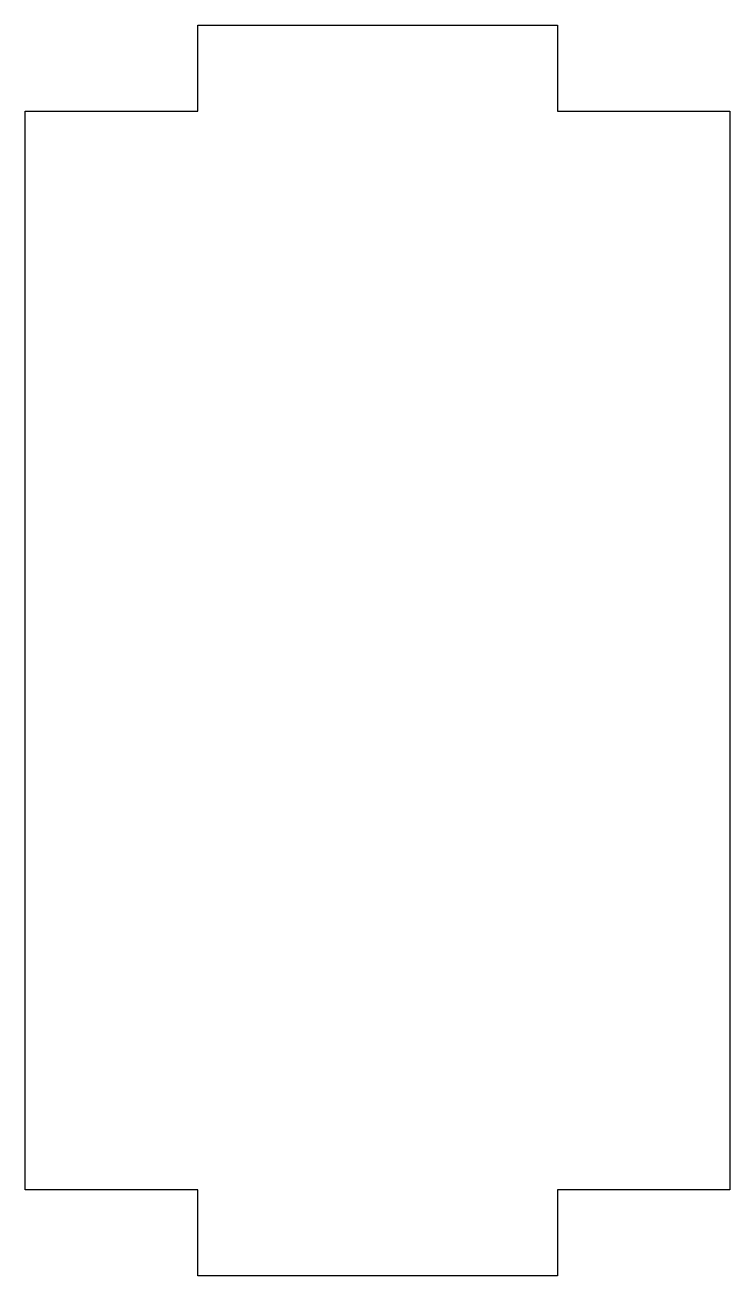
# Model space of a CAD drawing. Header units: millimetres. Extents: x 2316.4 to 2341.3, y 1511.2 to 1555.4.
import ezdxf

# ---------------------------------------------------------------- set-up
doc = ezdxf.new("R2010")
doc.units = ezdxf.units.MM

msp = doc.modelspace()

# ---------------------------------------------------------------- linework, layer by layer
at = {"color": 254, "true_color": 0xcad1ee, "extrusion": (-2.57173e-07, -5.47661e-17, -1)}
for p, q in [((2322.546, 1552.395, -1.746), (2322.546, 1555.443, -1.746)), ((2322.546, 1555.443, -1.746), (2335.246, 1555.443, -1.746)), ((2335.246, 1555.443, -1.746), (2335.246, 1552.395, -1.746)), ((2316.447, 1514.295, -1.746), (2316.447, 1552.395, -1.746)), ((2316.447, 1552.395, -1.746), (2322.546, 1552.395, -1.746)), ((2335.246, 1552.395, -1.746), (2341.328, 1552.395, -1.746)), ((2341.328, 1552.395, -1.746), (2341.328, 1514.295, -1.746)), ((2322.546, 1514.295, -1.746), (2316.447, 1514.295, -1.746)), ((2322.546, 1511.247, -1.746), (2322.546, 1514.295, -1.746)), ((2341.328, 1514.295, -1.746), (2335.246, 1514.295, -1.746)), ((2335.246, 1514.295, -1.746), (2335.246, 1511.247, -1.746)), ((2335.246, 1511.247, -1.746), (2322.546, 1511.247, -1.746))]:
    msp.add_line(p, q, dxfattribs=at)

doc.saveas('drawing.dxf')
